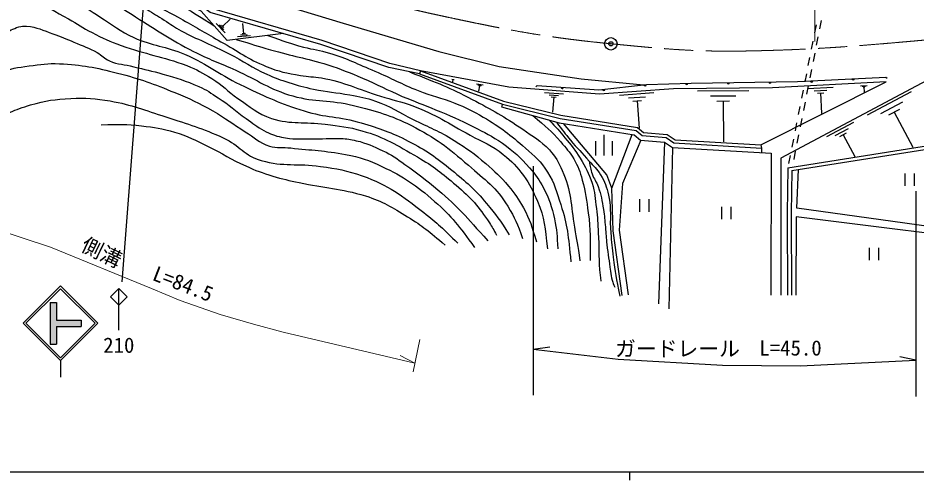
# Model space of a CAD drawing. Units: millimetres, scale not verified. Extents: x 40000 to 680000, y 20000 to 380000.
# Drawn here: x 94570 to 202435, y 204000 to 259540 of the extents above; entities that cross this region are included whole.
import ezdxf
from ezdxf.enums import TextEntityAlignment as Align

# ---------------------------------------------------------------- set-up
doc = ezdxf.new("R2010")
doc.units = ezdxf.units.MM
doc.header["$LTSCALE"] = 1000
doc.header["$PDMODE"] = 32
doc.header["$PDSIZE"] = 500
doc.linetypes.add('CHAIN', pattern=[18.5, 12, -1.5, 3.5, -1.5])
for name, color, linetype, lineweight in [('M-BGD', 7, 'Continuous', 25), ('M-BMK', 2, 'CHAIN', 13), ('M-BMK-SRVR', 3, 'Continuous', 25), ('M-STR-HTXT', 7, 'Continuous', 13), ('M-STR-STRC', 7, 'Continuous', 25), ('M-TTL-BAND', 7, 'Continuous', 25)]:
    doc.layers.add(name, color=color, linetype=linetype, lineweight=lineweight)
doc.styles.add('ＭＳ ゴシック', font='')
doc.styles.get('ＭＳ ゴシック').set_extended_font_data('MS Gothic')

msp = doc.modelspace()

# ---------------------------------------------------------------- hatches: boundary and pattern name
at = {"layer": 'M-STR-STRC'}
msp.add_hatch(color=256, dxfattribs=at).paths.add_polyline_path([(98430, 225349), (99180, 225349), (99180, 223224), (102180, 223224), (102180, 222474), (99180, 222474), (99180, 220349), (98430, 220349)])
msp.add_hatch(color=256, dxfattribs=at).paths.add_polyline_path([(98430, 225349), (99180, 225349), (99180, 223224), (102180, 223224), (102180, 222474), (99180, 222474), (99180, 220349), (98430, 220349)])

# ---------------------------------------------------------------- linework, layer by layer
at = {"layer": 'M-BGD'}
for p, q in [((119143, 258521), (120045, 259385)), ((121693, 257643), (121585, 258887)), ((191042, 259221), (190847, 258240)), ((119458, 257741), (118378, 258869)), ((119301, 258131), (118761, 258695)), ((119278, 258380), (119008, 258662)), ((190427, 258714), (190233, 257733)), ((122498, 257400), (120943, 257265)), ((122095, 257522), (121318, 257454)), ((121888, 257660), (121499, 257626)), ((190039, 256752), (189845, 255771)), ((190653, 257259), (190459, 256278)), ((189651, 254790), (189456, 253809)), ((190265, 255297), (190070, 254316)), ((142934, 253176), (142800, 252812)), ((189262, 252828), (189068, 251847)), ((189876, 253335), (189682, 252354)), ((198799, 252438), (198957, 252296)), ((146674, 252181), (146950, 252130)), ((146812, 252156), (146761, 251880)), ((149626, 251637), (150450, 251484)), ((149817, 251516), (150229, 251440)), ((150008, 251396), (149886, 250736)), ((149905, 251415), (150111, 251377)), ((156784, 251277), (156944, 251416)), ((189488, 251373), (189294, 250392)), ((195774, 251391), (196558, 251430)), ((195974, 251322), (196366, 251342)), ((157799, 250592), (160106, 250415)), ((158358, 250317), (159511, 250229)), ((166830, 250261), (170936, 250560)), ((176191, 250763), (182335, 250825)), ((188874, 250866), (188679, 249885)), ((189398, 251067), (192487, 251224)), ((190186, 250797), (191730, 250876)), ((190588, 250508), (191360, 250547)), ((190974, 250528), (191099, 248057)), ((196076, 251249), (196272, 251259)), ((196174, 251254), (196206, 250627)), ((196606, 247887), (201897, 250702)), ((158629, 250064), (159205, 250020)), ((158917, 250042), (158775, 248197)), ((167886, 249925), (169939, 250074)), ((168429, 249551), (169456, 249626)), ((168943, 249589), (169182, 246303)), ((177733, 250164), (180805, 250195)), ((178508, 249558), (180043, 249573)), ((179276, 249565), (179326, 244651)), ((189099, 249411), (188905, 248430)), ((198210, 248061), (200856, 249469)), ((188485, 248904), (188291, 247923)), ((199153, 247884), (200476, 248588)), ((199814, 248236), (202067, 244003)), ((188711, 247449), (188517, 246468)), ((191717, 245285), (194974, 247019)), ((188097, 246942), (187902, 245962)), ((192705, 245393), (194333, 246260)), ((164987, 242992), (164987, 245492)), ((187708, 244981), (187514, 244000)), ((188322, 245487), (188128, 244507)), ((193285, 245284), (194099, 245717)), ((193692, 245501), (195079, 242895)), ((163987, 242992), (163987, 244742)), ((165987, 242992), (165987, 244742)), ((172223, 244627), (171518, 225176)), ((173176, 243968), (172757, 224576)), ((187023, 241521), (205605, 244469)), ((185035, 243269), (185014, 226238)), ((187320, 243019), (187125, 242038)), ((187934, 243526), (187740, 242545)), ((186191, 242685), (186183, 226231)), ((201076, 240847), (201076, 239347)), ((202201, 240847), (202201, 239347)), ((169213, 237741), (169213, 236241)), ((170338, 237741), (170338, 236241)), ((179073, 236841), (179073, 235341)), ((180198, 236841), (180198, 235341)), ((196792, 231926), (196792, 230426)), ((197917, 231926), (197917, 230426))]:
    msp.add_line(p, q, dxfattribs=at)
for points in [[(126446, 257653), (119695, 256836), (116562, 260346), (109259, 264180), (107863, 266233)], [(142934, 253176), (139238, 254056), (131100, 256833), (117875, 260668), (111167, 265485), (111230, 265723)], [(111230, 265723), (133632, 258931), (145135, 255527), (152354, 253708), (162214, 252241), (169691, 251511)], [(142800, 252812), (139097, 253566), (130947, 256348), (117649, 260204), (111037, 265155)], [(242257, 255994), (204333, 252338), (186191, 242685)], [(142800, 252812), (152758, 249166), (159681, 247474), (168825, 246002), (169542, 245405), (172417, 245168), (173364, 244514), (183893, 243892)], [(198832, 251846), (185211, 251155), (173308, 251033), (164414, 250385), (153537, 251220), (142934, 253176)], [(142934, 253176), (152872, 249538), (159758, 247855), (168991, 246368), (169696, 245782), (172552, 245547), (173495, 244895), (183812, 244286), (198832, 251846)], [(156944, 251416), (164335, 250905), (170056, 251552), (175437, 251689), (188208, 251893), (198799, 252438)], [(152758, 249166), (152662, 248849), (159570, 246930), (168586, 245478), (169321, 244866), (172223, 244627), (173176, 243968), (185035, 243269)], [(165883, 239090), (165278, 240676), (160102, 246844)], [(187520, 241202), (205784, 244099), (208205, 246120)], [(210932, 246434), (212246, 240528), (215879, 233893), (214357, 233047), (188103, 236665), (188327, 241330)], [(167148, 226182), (166039, 233951), (165883, 239090), (168339, 245518)], [(169387, 244860), (167175, 239624), (166797, 234027), (167878, 226269)], [(183812, 244286), (183893, 243892), (183886, 243336)], [(187023, 241521), (186953, 236080), (186979, 226227)], [(187520, 241202), (187454, 236077), (187480, 226224)], [(229726, 230370), (217542, 233523), (214980, 232271), (188054, 235622), (188014, 226221)]]:
    msp.add_lwpolyline(points, dxfattribs=at)
for centre, start, end in [((169891, 251534), 186.45246, 6.45246), ((174889, 251675), 181.45022, 1.45022), ((179888, 251760), 180.91665, 0.91665), ((184887, 251840), 180.91665, 0.91665), ((189885, 251979), 182.9451, 2.9451), ((194878, 252236), 182.9451, 2.9451), ((159937, 251209), 176.04575, 356.04575), ((164923, 250972), 186.45246, 6.45246)]:
    msp.add_arc(centre, 150, start, end, dxfattribs=at)
for points, knots in [([(99622, 266189), (101107, 264887), (101560, 264530), (102857, 263535), (105028, 261871), (106385, 261133), (108700, 259675), (111373, 257991), (112827, 256959), (115642, 255525), (117581, 254538), (118744, 254146), (120729, 253256), (123406, 252055), (124754, 250968), (127576, 250165), (130343, 249378), (132064, 249737), (134853, 249030), (137646, 248323), (139241, 247892), (141818, 246605), (144734, 245147), (146206, 243972), (148665, 241831), (150679, 240078), (152030, 239193), (153399, 236901), (154251, 235475), (154569, 234811), (155160, 233028)], [0, 0, 0, 0, 1, 1, 1, 2, 2, 2, 3, 3, 3, 4, 4, 4, 5, 5, 5, 6, 6, 6, 7, 7, 7, 8, 8, 8, 9, 9, 9, 10, 10, 10, 10]), ([(103118, 266208), (104074, 265373), (104321, 265160), (105100, 264496), (106133, 263616), (106697, 263105), (107766, 262270), (108642, 261587), (109144, 261217), (110062, 260589), (110850, 260051), (111321, 259795), (112128, 259285), (112933, 258776), (113356, 258444), (114189, 257981), (115256, 257388), (115904, 257151), (117006, 256625), (118145, 256080), (118800, 255810), (119927, 255242), (121731, 254333), (122621, 253585), (124466, 252764), (125470, 252317), (126052, 252105), (127100, 251773), (128236, 251413), (128882, 251234), (130048, 250990), (131745, 250636), (132727, 250609), (134430, 250286), (135644, 250056), (136342, 249965), (137508, 249556), (139361, 248906), (140264, 248218), (142020, 247339), (143963, 246366), (145131, 245962), (146976, 244817), (148532, 243851), (149368, 243236), (150750, 242035), (151881, 241052), (152517, 240487), (153480, 239339), (154278, 238389), (154664, 237797), (155271, 236714), (156104, 235228), (156262, 234542), (156836, 232645)], [0, 0, 0, 0, 1, 1, 1, 2, 2, 2, 3, 3, 3, 4, 4, 4, 5, 5, 5, 6, 6, 6, 7, 7, 7, 8, 8, 8, 9, 9, 9, 10, 10, 10, 11, 11, 11, 12, 12, 12, 13, 13, 13, 14, 14, 14, 15, 15, 15, 16, 16, 16, 17, 17, 17, 18, 18, 18, 18]), ([(104848, 266217), (105362, 265364), (105565, 265083), (106118, 264429), (106927, 263474), (107470, 262983), (108535, 262325), (109202, 261913), (109629, 261778), (110326, 261421), (111908, 260610), (112806, 260179), (114361, 259317), (116167, 258314), (117142, 257688), (118946, 256679), (121053, 255500), (122140, 254637), (124374, 253717), (125914, 253083), (126856, 252916), (128495, 252622), (129474, 252446), (130047, 252512), (131025, 252335), (133870, 251821), (135329, 250986), (138094, 250144), (139611, 249682), (140494, 249523), (141981, 248970), (144812, 247917), (146212, 246890), (148867, 245449), (150452, 244588), (151463, 244270), (152858, 243127), (153917, 242259), (154468, 241697), (155283, 240597), (156098, 239498), (156415, 238777), (156953, 237519), (157850, 235423), (157852, 234401), (158153, 231807)], [0, 0, 0, 0, 1, 1, 1, 2, 2, 2, 3, 3, 3, 4, 4, 4, 5, 5, 5, 6, 6, 6, 7, 7, 7, 8, 8, 8, 9, 9, 9, 10, 10, 10, 11, 11, 11, 12, 12, 12, 13, 13, 13, 14, 14, 14, 15, 15, 15, 15]), ([(105676, 266221), (106164, 265734), (106339, 265598), (106789, 265227), (107965, 264256), (108792, 263941), (110110, 263175), (111752, 262221), (112761, 261847), (114405, 260897), (115885, 260042), (116372, 259732), (118125, 258596)], [0, 0, 0, 0, 1, 1, 1, 2, 2, 2, 3, 3, 3, 4, 4, 4, 4]), ([(83315, 251889), (84623, 254849), (84952, 255671), (86158, 258019), (86780, 259231), (87015, 259983), (87801, 261096), (88724, 262403), (89391, 263109), (90775, 263914), (91937, 264590), (92796, 264698), (94139, 264644), (95999, 264569), (97033, 264130), (98730, 263366), (101134, 262283), (102156, 261088), (104390, 259688), (105979, 258692), (106782, 257966), (108486, 257184), (110767, 256137), (112291, 256184), (114589, 255175), (117507, 253895), (118879, 252644), (121762, 251289), (124500, 250002), (126047, 249268), (128936, 248367), (131549, 247552), (133172, 247714), (135796, 246933), (138068, 246256), (139344, 245819), (141456, 244742), (143641, 243628), (144768, 242792), (146673, 241247), (148425, 239826), (149390, 238978), (150846, 237256), (152024, 235863), (152424, 235289), (153585, 233473)], [0, 0, 0, 0, 1, 1, 1, 2, 2, 2, 3, 3, 3, 4, 4, 4, 5, 5, 5, 6, 6, 6, 7, 7, 7, 8, 8, 8, 9, 9, 9, 10, 10, 10, 11, 11, 11, 12, 12, 12, 13, 13, 13, 14, 14, 14, 15, 15, 15, 15]), ([(85101, 251097), (86009, 252497), (86243, 252869), (86953, 254018), (87986, 255689), (88344, 256767), (89510, 258348), (90267, 259376), (90687, 259998), (91701, 260774), (92359, 261278), (92764, 261606), (93579, 261765), (94633, 261970), (95281, 261812), (96317, 261530), (98125, 261039), (98963, 260288), (100621, 259417), (101757, 258821), (102323, 258359), (103464, 257774), (104792, 257094), (105557, 256743), (106960, 256235), (109987, 255138), (111832, 254965), (114837, 253809), (116079, 253332), (116729, 252940), (117863, 252244), (119171, 251442), (119727, 250737), (120993, 249871), (122508, 248833), (123288, 248034), (125036, 247471), (127446, 246695), (128970, 247106), (131479, 246767), (133212, 246532), (134208, 246474), (135887, 245984), (138656, 245176), (140064, 244266), (142564, 242828), (144508, 241710), (145487, 240889), (147194, 239437), (148992, 237907), (149914, 236887), (151185, 234898), (151540, 234344), (151689, 234140), (152046, 233451)], [0, 0, 0, 0, 1, 1, 1, 2, 2, 2, 3, 3, 3, 4, 4, 4, 5, 5, 5, 6, 6, 6, 7, 7, 7, 8, 8, 8, 9, 9, 9, 10, 10, 10, 11, 11, 11, 12, 12, 12, 13, 13, 13, 14, 14, 14, 15, 15, 15, 16, 16, 16, 17, 17, 17, 18, 18, 18, 18]), ([(86150, 249570), (87984, 252325), (88493, 253296), (90445, 255299), (91361, 256239), (91777, 256913), (92897, 257595), (93555, 257995), (93932, 258238), (94671, 258455), (95024, 258560), (95242, 258553), (95610, 258534), (96889, 258467), (97548, 258041), (98766, 257647), (99780, 257319), (100314, 257042), (101296, 256630), (102398, 256167), (103035, 255943), (104087, 255378), (104695, 255051), (104913, 254655), (105548, 254386), (106629, 253929), (107330, 253965), (108469, 253682), (109836, 253342), (110613, 253193), (111965, 252795), (113680, 252291), (114655, 252021), (116295, 251308), (117258, 250890), (117731, 250518), (118616, 249952), (119996, 249070), (120641, 248391), (121981, 247448), (122804, 246869), (123227, 246477), (124120, 246013), (124904, 245606), (125368, 245386), (126233, 245205), (127591, 244920), (128392, 245025), (129780, 244996), (131186, 244967), (131975, 245120), (133380, 245048), (134099, 245012), (134504, 244951), (135206, 244787), (136499, 244485), (137180, 244140), (138388, 243588), (139499, 243080), (140049, 242647), (141048, 241944), (142652, 240816), (143517, 240134), (145013, 238866), (147558, 236710), (148320, 235735), (150986, 232763)], [0, 0, 0, 0, 1, 1, 1, 2, 2, 2, 3, 3, 3, 4, 4, 4, 5, 5, 5, 6, 6, 6, 7, 7, 7, 8, 8, 8, 9, 9, 9, 10, 10, 10, 11, 11, 11, 12, 12, 12, 13, 13, 13, 14, 14, 14, 15, 15, 15, 16, 16, 16, 17, 17, 17, 18, 18, 18, 19, 19, 19, 20, 20, 20, 21, 21, 21, 22, 22, 22, 22]), ([(120790, 256968), (122766, 256340), (123294, 256185), (124909, 255715), (127573, 254940), (129128, 254730), (131777, 253906), (133445, 253388), (134337, 252973), (135951, 252307), (137850, 251522), (138843, 250921), (140733, 250115), (142281, 249456), (143183, 249170), (144732, 248516), (146525, 247759), (147534, 247341), (149271, 246464), (150667, 245759), (151464, 245373), (152749, 244481), (154164, 243500), (154865, 242803), (156018, 241525), (156787, 240673), (157147, 240120), (157688, 239108), (158413, 237750), (158666, 236894), (158996, 235391), (159301, 234003), (159334, 233429), (159396, 231774)], [0, 0, 0, 0, 1, 1, 1, 2, 2, 2, 3, 3, 3, 4, 4, 4, 5, 5, 5, 6, 6, 6, 7, 7, 7, 8, 8, 8, 9, 9, 9, 10, 10, 10, 11, 11, 11, 11]), ([(124594, 257429), (126607, 256718), (127173, 256498), (128869, 256045), (130076, 255723), (130787, 255680), (131982, 255315), (134177, 254645), (135326, 254032), (137442, 253141), (139487, 252280), (140562, 251631), (142624, 250811), (144310, 250140), (145343, 250002), (147024, 249316), (148404, 248752), (149161, 248381), (150449, 247629), (152568, 246391), (153656, 245515), (155510, 243907), (156668, 242902), (157351, 242317), (158170, 241021), (159048, 239633), (159237, 238685), (159753, 237126), (160611, 234530), (160635, 233421), (160993, 230237)], [0, 0, 0, 0, 1, 1, 1, 2, 2, 2, 3, 3, 3, 4, 4, 4, 5, 5, 5, 6, 6, 6, 7, 7, 7, 8, 8, 8, 9, 9, 9, 10, 10, 10, 10]), ([(87472, 247798), (88893, 249422), (89280, 249915), (90576, 251137), (91300, 251820), (91621, 252328), (92480, 252832), (93674, 253533), (94527, 253573), (95897, 253771), (97312, 253976), (98120, 254098), (99549, 254032), (102311, 253904), (103859, 253592), (106539, 252910), (109293, 252210), (110797, 251644), (113425, 250563), (115246, 249814), (116257, 249353), (117964, 248372), (119537, 247468), (120334, 246823), (121877, 245868), (122995, 245175), (123510, 244519), (124772, 244146), (125733, 243862), (126331, 244014), (127328, 243911), (129910, 243646), (131375, 243601), (133927, 243129), (135689, 242803), (136660, 242452), (138283, 241694), (140967, 240442), (142379, 239458), (144596, 237495), (146747, 235589), (147470, 234615), (149421, 231939)], [0, 0, 0, 0, 1, 1, 1, 2, 2, 2, 3, 3, 3, 4, 4, 4, 5, 5, 5, 6, 6, 6, 7, 7, 7, 8, 8, 8, 9, 9, 9, 10, 10, 10, 11, 11, 11, 12, 12, 12, 13, 13, 13, 14, 14, 14, 14]), ([(141613, 253054), (145193, 251640), (146276, 251238), (149112, 249754), (151556, 248475), (152920, 247724), (155189, 246155), (156491, 245254), (157325, 244842), (158398, 243677), (159169, 242839), (159465, 242236), (159936, 241199), (161062, 238719), (160943, 237067), (161414, 234385), (161691, 232813), (161781, 232286), (162049, 230348)], [0, 0, 0, 0, 1, 1, 1, 2, 2, 2, 3, 3, 3, 4, 4, 4, 5, 5, 5, 6, 6, 6, 6]), ([(91198, 246859), (93308, 248045), (94073, 248502), (96089, 249089), (97918, 249622), (99000, 249764), (100902, 249872), (102752, 249976), (103811, 249879), (105636, 249559), (108314, 249088), (109742, 248484), (112327, 247641), (115080, 246744), (116664, 246317), (119291, 245098), (121150, 244236), (121818, 242955), (123790, 242399), (126480, 241639), (128146, 242101), (130911, 241694), (132896, 241402), (134032, 241238), (135920, 240560), (139086, 239421), (140674, 238225), (143314, 236138), (144995, 234810), (145623, 234264), (147384, 232461)], [0, 0, 0, 0, 1, 1, 1, 2, 2, 2, 3, 3, 3, 4, 4, 4, 5, 5, 5, 6, 6, 6, 7, 7, 7, 8, 8, 8, 9, 9, 9, 10, 10, 10, 10]), ([(156416, 247806), (158039, 246412), (158591, 246009), (159754, 244639), (160401, 243876), (160817, 243476), (161319, 242610), (161857, 241680), (162057, 241093), (162342, 240057), (162758, 238545), (162864, 237664), (163066, 236109), (163354, 233896), (163305, 233066), (163286, 230400)], [0, 0, 0, 0, 1, 1, 1, 2, 2, 2, 3, 3, 3, 4, 4, 4, 5, 5, 5, 5]), ([(158353, 247268), (159288, 246294), (159557, 246008), (160265, 245146), (161024, 244222), (161463, 243705), (162082, 242682), (162753, 241570), (163134, 240927), (163531, 239691), (163898, 238545), (163889, 237847), (164041, 236653), (164186, 235509), (164200, 234860), (164273, 233709), (164381, 231981), (164294, 231005), (164435, 229280), (164479, 228741), (164490, 228560), (164562, 227901)], [0, 0, 0, 0, 1, 1, 1, 2, 2, 2, 3, 3, 3, 4, 4, 4, 5, 5, 5, 6, 6, 6, 7, 7, 7, 7]), ([(159236, 247023), (160024, 245972), (160246, 245687), (160929, 244860), (161765, 243846), (162300, 243336), (163162, 242344), (163714, 241708), (164128, 241424), (164553, 240698), (165072, 239811), (165266, 239242), (165492, 238240), (165885, 236505), (165618, 235467), (165770, 233696), (165868, 232558), (165921, 231919), (166060, 230786), (166286, 228944), (166429, 228327), (166860, 226102)], [0, 0, 0, 0, 1, 1, 1, 2, 2, 2, 3, 3, 3, 4, 4, 4, 5, 5, 5, 6, 6, 6, 7, 7, 7, 7]), ([(104569, 246698), (106820, 246758), (107538, 246801), (109420, 246576), (110979, 246391), (111866, 246284), (113368, 245829), (115015, 245329), (115862, 244827), (117419, 244094), (119213, 243250), (120107, 242550), (121919, 241746), (123157, 241197), (123871, 240926), (125166, 240534), (126387, 240164), (127091, 240026), (128336, 239751), (131441, 239065), (133281, 239092), (136317, 238147), (138419, 237493), (139493, 236801), (141365, 235643), (143239, 234483), (143889, 233927), (145864, 232239)], [0, 0, 0, 0, 1, 1, 1, 2, 2, 2, 3, 3, 3, 4, 4, 4, 5, 5, 5, 6, 6, 6, 7, 7, 7, 8, 8, 8, 9, 9, 9, 9]), ([(163162, 242344), (163290, 241621), (163335, 241378), (163542, 240788), (163758, 240168), (164040, 239887), (164261, 239269), (164632, 238227), (164706, 237599), (164898, 236510), (165041, 235698), (165039, 235232), (165118, 234411), (165198, 233592), (165207, 233130), (165304, 232313), (165452, 231065), (165548, 230367), (165744, 229125), (165814, 228689), (165818, 228436), (165941, 228012), (166039, 227678), (166088, 227553), (166254, 227177)], [0, 0, 0, 0, 1, 1, 1, 2, 2, 2, 3, 3, 3, 4, 4, 4, 5, 5, 5, 6, 6, 6, 7, 7, 7, 8, 8, 8, 8])]:
    msp.add_open_spline(points, degree=3, knots=knots, dxfattribs=at)
msp.add_point((165785, 256437), dxfattribs=at)
at = {"layer": 'M-BMK'}
msp.add_open_spline([(69381, 280401), (73808, 279954), (75086, 279790), (78707, 279164), (83332, 278366), (85880, 277667), (90409, 276435), (95407, 275075), (98171, 274184), (103126, 272674), (113013, 269662), (118463, 267688), (128362, 264714), (134728, 262801), (138202, 261352), (144700, 259952), (152862, 258194), (157475, 257246), (165785, 256437), (172179, 255814), (175786, 255452), (182209, 255571), (192866, 255770), (198814, 256515), (209437, 257400), (216703, 258006), (220766, 258424), (228025, 259106), (242676, 260483), (250876, 261329), (265524, 262732)], degree=3, knots=[0, 0, 0, 0, 1, 1, 1, 2, 2, 2, 3, 3, 3, 4, 4, 4, 5, 5, 5, 6, 6, 6, 7, 7, 7, 8, 8, 8, 9, 9, 9, 10, 10, 10, 10], dxfattribs=at)
at = {"layer": 'M-BMK-SRVR'}
msp.add_circle((165785, 256437), 750, dxfattribs=at)
at = {"layer": 'M-STR-HTXT'}
for p, q in [((142839, 220895), (142021, 216999)), ((142239, 218036), (140477, 218983))]:
    msp.add_line(p, q, dxfattribs=at)
for points in [[(190268, 256719), (190268, 319021), (224032, 323599)], [(69617, 238096), (86754, 235318), (88827, 234883), (91871, 234152), (98487, 231987), (110590, 227005), (114033, 225571), (118859, 223901), (122876, 222728), (126423, 221762), (142239, 218036)]]:
    msp.add_lwpolyline(points, dxfattribs=at)
at = {"layer": 'M-STR-STRC'}
for p, q in [((109984, 265838), (107027, 227827)), ((156468, 241724), (156468, 214184)), ((202429, 238738), (202429, 214030)), ((95180, 222849), (99680, 227349)), ((95534, 222850), (99680, 226996)), ((104180, 222849), (99680, 227349)), ((103827, 222849), (99680, 226996)), ((106692, 227018), (105702, 226028)), ((106692, 222018), (106692, 227018)), ((107682, 226028), (106692, 227018)), ((105702, 226028), (106692, 225038)), ((106692, 225038), (107682, 226028)), ((98430, 225349), (98430, 220349)), ((98430, 225349), (99180, 225349)), ((99180, 225349), (99180, 223224)), ((95181, 222849), (99680, 218349)), ((95534, 222850), (99680, 218703)), ((99180, 223224), (102180, 223224)), ((99180, 222474), (102180, 222474)), ((99180, 222474), (99180, 220349)), ((99680, 218349), (104180, 222849)), ((99680, 218703), (103827, 222849)), ((102180, 223224), (102180, 222474)), ((98430, 220349), (99180, 220349)), ((156468, 219746), (158448, 220029)), ((99681, 218349), (99681, 216349)), ((202429, 218390), (200475, 218816))]:
    msp.add_line(p, q, dxfattribs=at)
msp.add_lwpolyline([(156468, 219746), (166650, 218520), (179196, 217816), (188560, 217737), (202429, 218390)], dxfattribs=at)
at = {"layer": 'M-TTL-BAND'}
for p, q in [((40000, 205000), (579000, 205000)), ((168000, 205000), (168000, 204000))]:
    msp.add_line(p, q, dxfattribs=at)

# ---------------------------------------------------------------- texts
at = {"layer": 'M-STR-HTXT', "style": 'ＭＳ ゴシック'}
msp.add_text('側溝', height=1833, rotation=334.066, dxfattribs=at).set_placement((104639, 231374), align=Align.MIDDLE_CENTER)
msp.add_text('L=84.5', height=1833, rotation=338.873, dxfattribs=at).set_placement((114734, 228439), align=Align.TOP_CENTER)
at = {"layer": 'M-STR-STRC', "style": 'ＭＳ ゴシック'}
for s, p in [('210', (106682, 220212)), ('ガードレール', (173781, 219789))]:
    msp.add_text(s, height=1833, dxfattribs=at).set_placement(p, align=Align.MIDDLE_CENTER)
msp.add_text('L=45.0', height=1833, dxfattribs=at).set_placement((187362, 220795), align=Align.TOP_CENTER)

doc.saveas('drawing.dxf')
